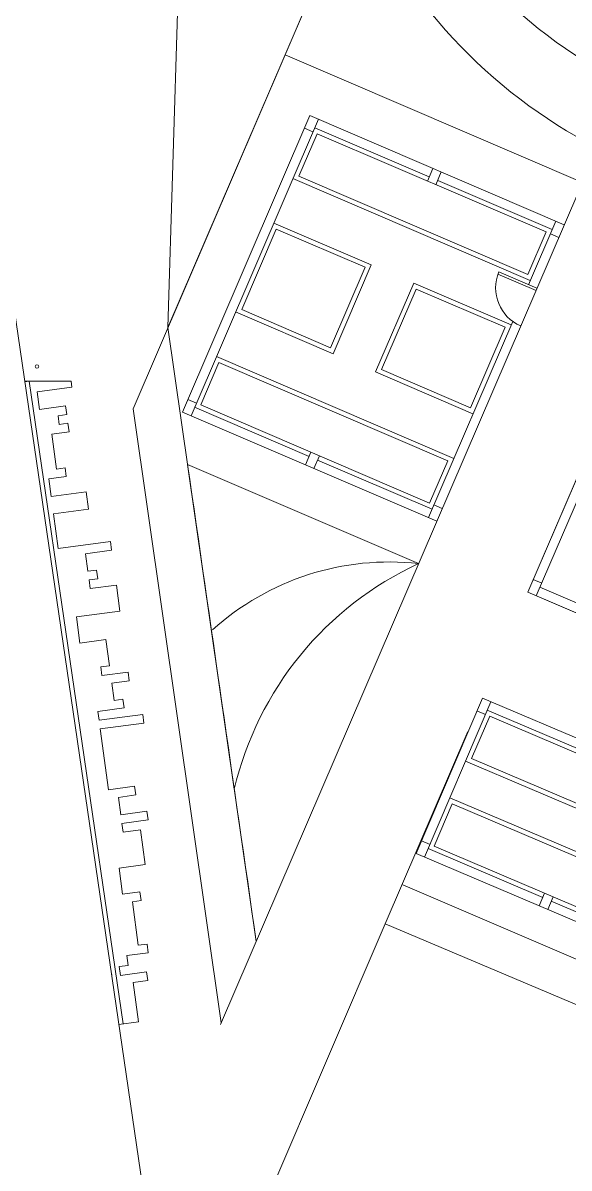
# Model space of a CAD drawing. Header units: metres. Extents: x -48 to 2360, y -1392 to 453.
# Drawn here: x 698.91 to 710.75, y -1013.79 to -988.95 of the extents above; entities that cross this region are included whole.
import ezdxf

# ---------------------------------------------------------------- set-up
doc = ezdxf.new("R2010")
doc.units = ezdxf.units.M
doc.layers.add('JARDINERAS', color=93, linetype='Continuous', lineweight=5, transparency=0.4)
doc.layers.add('MUEBLES', color=223, linetype='Continuous', lineweight=5, transparency=0.3)
doc.layers.add('TODO', color=210, linetype='Continuous', lineweight=5)

msp = doc.modelspace()

# ---------------------------------------------------------------- linework, layer by layer
at = {"layer": 'JARDINERAS', "transparency": 33554687}
msp.add_line((699.044, -996.718), (701.082, -1010.66), dxfattribs=at)
at = {"layer": 'JARDINERAS', "ltscale": 7, "transparency": 33554687}
msp.add_line((707.14, -1007.644), (713.314, -1010.296), dxfattribs=at)
at = {"layer": 'JARDINERAS', "ltscale": 0.05, "transparency": 33554687, "flags": 128}
for points in [[(706.11, -986.001, 0.175392), (711.34, -991.648), (710.984, -992.464)], [(707.484, -1000.676, 0.23131), (703.489, -1005.568), (702.477, -998.526)], [(702.477, -998.526), (707.484, -1000.676, 0.215062), (703.013, -1002.115)]]:
    msp.add_lwpolyline(points, format="xyb", dxfattribs=at)
at = {"layer": 'JARDINERAS', "transparency": 33554687, "flags": 128}
for points in [[(698.948, -996.718), (699.952, -996.717)], [(698.95, -996.73), (699.044, -996.718)], [(699.952, -996.717), (699.97, -996.851)], [(699.97, -996.851), (699.215, -996.953)], [(699.215, -996.953), (699.266, -997.33)], [(699.266, -997.33), (699.832, -997.254)], [(699.832, -997.254), (699.857, -997.443)], [(699.857, -997.443), (699.669, -997.468)], [(699.669, -997.468), (699.694, -997.657)], [(699.694, -997.657), (699.883, -997.631)], [(699.883, -997.631), (699.908, -997.82)], [(699.908, -997.82), (699.531, -997.871)], [(699.531, -997.871), (699.633, -998.626)], [(699.633, -998.626), (699.821, -998.6)], [(699.821, -998.6), (699.847, -998.789)], [(699.847, -998.789), (699.469, -998.84)], [(699.469, -998.84), (699.52, -999.217)], [(699.52, -999.217), (700.275, -999.115)], [(700.275, -999.115), (700.326, -999.493)], [(700.326, -999.493), (699.571, -999.595)], [(699.571, -999.595), (699.673, -1000.349)], [(699.673, -1000.349), (700.805, -1000.197)], [(700.805, -1000.197), (700.83, -1000.385)], [(700.83, -1000.385), (700.264, -1000.462)], [(700.264, -1000.462), (700.315, -1000.839)], [(700.315, -1000.839), (700.504, -1000.814)], [(700.529, -1001.002), (700.34, -1001.028)], [(700.504, -1000.814), (700.529, -1001.002)], [(700.34, -1001.028), (700.366, -1001.216)], [(700.366, -1001.216), (700.932, -1001.14)], [(700.932, -1001.14), (701.008, -1001.706)], [(701.008, -1001.706), (700.065, -1001.833)], [(700.065, -1001.833), (700.141, -1002.399)], [(700.141, -1002.399), (700.707, -1002.323)], [(700.707, -1002.323), (700.783, -1002.889)], [(700.783, -1002.889), (700.595, -1002.915)], [(700.595, -1002.915), (700.62, -1003.103)], [(700.62, -1003.103), (701.186, -1003.027)], [(701.212, -1003.216), (700.834, -1003.266)], [(701.186, -1003.027), (701.212, -1003.216)], [(700.834, -1003.266), (700.885, -1003.644)], [(700.885, -1003.644), (701.074, -1003.618)], [(701.074, -1003.618), (701.099, -1003.807)], [(701.099, -1003.807), (700.533, -1003.883)], [(700.533, -1003.883), (700.559, -1004.072)], [(700.559, -1004.072), (701.502, -1003.945)], [(701.502, -1003.945), (701.527, -1004.134)], [(701.527, -1004.134), (700.584, -1004.261)], [(700.584, -1004.261), (700.762, -1005.582)], [(700.762, -1005.582), (701.328, -1005.505)], [(701.353, -1005.694), (700.976, -1005.745)], [(701.328, -1005.505), (701.353, -1005.694)], [(700.976, -1005.745), (701.027, -1006.122)], [(701.027, -1006.122), (701.593, -1006.046)], [(701.618, -1006.235), (701.052, -1006.311)], [(701.593, -1006.046), (701.618, -1006.235)], [(701.052, -1006.311), (701.078, -1006.5)], [(701.078, -1006.5), (701.455, -1006.449)], [(701.455, -1006.449), (701.557, -1007.203)], [(701.557, -1007.203), (700.991, -1007.28)], [(700.991, -1007.28), (701.067, -1007.846)], [(701.067, -1007.846), (701.444, -1007.795)], [(701.444, -1007.795), (701.47, -1007.984)], [(701.47, -1007.984), (701.281, -1008.009)], [(701.281, -1008.009), (701.408, -1008.952)], [(701.408, -1008.952), (701.597, -1008.927)], [(701.597, -1008.927), (701.622, -1009.116)], [(700.871, -1009.217), (700.868, -1009.217)], [(701.622, -1009.116), (701.156, -1009.178)], [(701.156, -1009.178), (701.185, -1009.392)], [(701.185, -1009.392), (700.996, -1009.417)], [(700.996, -1009.417), (701.021, -1009.606)], [(700.826, -1009.567), (700.831, -1009.604)], [(701.021, -1009.606), (701.587, -1009.529)], [(701.587, -1009.529), (701.613, -1009.718)], [(701.613, -1009.718), (701.297, -1009.761)], [(701.297, -1009.761), (701.412, -1010.616)], [(700.985, -1010.673), (701.412, -1010.616)]]:
    msp.add_lwpolyline(points, dxfattribs=at)
at = {"layer": 'JARDINERAS', "ltscale": 0.05, "transparency": 33554687}
msp.add_arc((717.12, -980.218), 11.309, 202.9098, 242.702, dxfattribs=at)
at = {"layer": 'JARDINERAS', "transparency": 33554687}
msp.add_ellipse((699.21, -996.399), major_axis=(0.0269, 0.027), ratio=1, start_param=5.497787, end_param=11.780972, dxfattribs=at)
at = {"layer": 'MUEBLES', "transparency": 33554687}
msp.add_line((713.837, -1007.231), (708.501, -1004.958), dxfattribs=at)
for points in [[(705.285, -991.352), (710.247, -993.482), (709.852, -994.401), (704.89, -992.271)], [(703.648, -995.165), (704.397, -993.419), (706.327, -994.248), (705.577, -995.994)], [(706.68, -996.467), (707.43, -994.721), (709.359, -995.55), (708.61, -997.296)], [(703.154, -996.314), (708.116, -998.444), (707.722, -999.363), (702.76, -997.232)], [(709.024, -1003.985), (713.992, -1006.101), (713.6, -1007.021), (708.632, -1004.905)], [(708.214, -1005.885), (713.183, -1008.001), (712.791, -1008.921), (707.823, -1006.805)]]:
    msp.add_lwpolyline(points, close=True, dxfattribs=at)
for points in [[(709.905, -994.532), (704.759, -992.323)], [(704.345, -993.288), (706.458, -994.195), (705.63, -996.125), (703.516, -995.217)], [(708.662, -997.427), (706.549, -996.519), (707.377, -994.59), (709.491, -995.497)], [(703.102, -996.182), (708.248, -998.392)], [(708.162, -1005.754), (713.314, -1007.948)]]:
    msp.add_lwpolyline(points, dxfattribs=at)
at = {"layer": 'TODO', "transparency": 33554687}
for p, q in [((719.755, -978.231), (709.852, -1001.294)), ((715.142, -982.843), (703.191, -1010.674)), ((715.559, -988.509), (710.035, -1001.373)), ((705.128, -990.958), (702.366, -997.39)), ((705.311, -991.037), (702.55, -997.469)), ((704.727, -992.398), (704.726, -992.4)), ((710.457, -993.246), (709.865, -994.626)), ((710.029, -994.75), (709.202, -994.395)), ((710.049, -994.704), (709.222, -994.349)), ((709.852, -1001.294), (725.737, -1008.115)), ((709.049, -1003.67), (707.613, -1007.042)), ((708.865, -1003.592), (714.385, -1005.943)), ((712.949, -1009.315), (707.429, -1006.964))]:
    msp.add_line(p, q, dxfattribs=at)
at = {"layer": 'TODO', "ltscale": 0.05, "transparency": 33554687}
for p, q in [((701.293, -997.317), (707.944, -981.827)), ((704.59, -989.638), (711.036, -992.406)), ((707.484, -1000.676), (702.477, -998.526)), ((708.552, -1004.32), (706.762, -1008.489))]:
    msp.add_line(p, q, dxfattribs=at)
at = {"layer": 'TODO', "ltscale": 7, "transparency": 33554687}
for p, q in [((702.05, -995.554), (707.944, -981.827)), ((706.762, -1008.489), (703.857, -1015.256)), ((713.655, -1011.409), (706.762, -1008.489))]:
    msp.add_line(p, q, dxfattribs=at)
msp.add_lwpolyline([(702.871, -1023.561), (691.011, -942.496), (736.519, -937.11), (736.519, -939.363), (735.089, -975.157), (735.247, -993.091), (754.469, -989.947), (761.964, -991.068), (761.101, -1009.361)], close=True, dxfattribs=at)
for points in [[(702.265, -988.501), (702.05, -995.554)], [(728.784, -995.228), (729.158, -994.349), (715.375, -988.43), (709.852, -1001.294), (725.737, -1008.115), (730.886, -996.123)]]:
    msp.add_lwpolyline(points, dxfattribs=at)
at = {"layer": 'TODO', "transparency": 33554687}
for points in [[(705.128, -990.958), (710.641, -993.325)], [(705.128, -990.958), (710.641, -993.325)], [(705.193, -991.312), (705.009, -991.233)], [(705.233, -991.22), (707.714, -992.286)], [(707.674, -992.378), (707.792, -992.102)], [(707.976, -992.181), (707.858, -992.456)], [(707.897, -992.365), (710.378, -993.43)], [(710.523, -993.601), (710.339, -993.522)], [(707.695, -999.678), (709.523, -995.421)], [(702.484, -997.114), (702.668, -997.193)], [(705.109, -998.35), (702.628, -997.285)], [(707.879, -999.757), (702.366, -997.39)], [(705.031, -998.534), (705.149, -998.258)], [(705.333, -998.337), (705.214, -998.613)], [(707.774, -999.494), (705.293, -998.429)], [(707.814, -999.402), (707.997, -999.481)], [(709.97, -1001.019), (710.154, -1001.098)], [(714.341, -1003.004), (710.114, -1001.189)], [(707.429, -1006.964), (708.865, -1003.592)], [(708.932, -1003.946), (708.748, -1003.868)], [(708.971, -1003.854), (711.455, -1004.912)], [(707.547, -1006.688), (707.731, -1006.766)], [(710.175, -1007.916), (707.691, -1006.858)], [(710.097, -1008.1), (710.215, -1007.824)], [(710.399, -1007.902), (710.281, -1008.178)], [(712.844, -1009.052), (710.359, -1007.994)]]:
    msp.add_lwpolyline(points, dxfattribs=at)
at = {"layer": 'TODO', "ltscale": 0.05, "transparency": 33554687, "flags": 128}
msp.add_lwpolyline([(702.05, -995.554), (703.964, -1008.874)], dxfattribs=at)
at = {"layer": 'TODO', "transparency": 33554687, "flags": 128}
msp.add_lwpolyline([(701.293, -997.317), (703.207, -1010.637)], dxfattribs=at)
at = {"layer": 'TODO', "transparency": 33554687}
msp.add_arc((710.053, -994.693), 0.9, 157.5395, 246.7615, dxfattribs=at)
at = {"layer": 'TODO', "ltscale": 7, "transparency": 33554687}
msp.add_spline([(702.477, -998.526), (703.964, -1008.874)], degree=3, dxfattribs=at)

doc.saveas('drawing.dxf')
